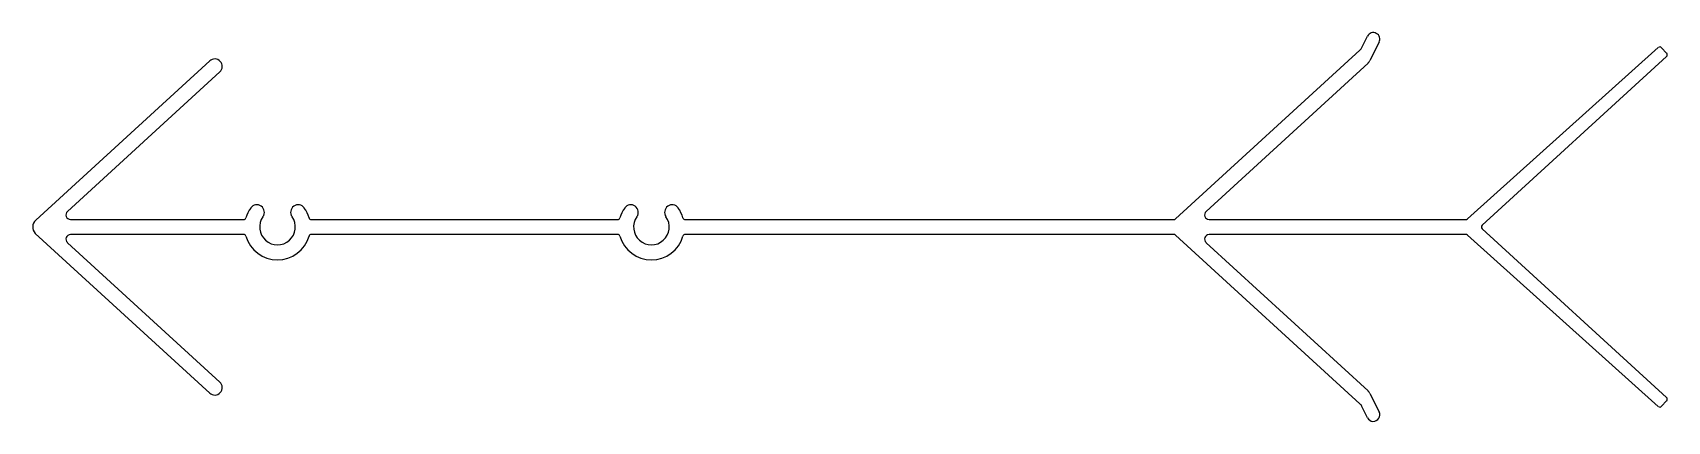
# Model space of a CAD drawing. Extents: x -80 to 95, y 0 to 42.
import ezdxf

# ---------------------------------------------------------------- set-up
doc = ezdxf.new("R2010")
doc.units = 0
doc.layers.add('1', color=4, linetype='CONTINUOUS')

msp = doc.modelspace()

# ---------------------------------------------------------------- linework, layer by layer
at = {"layer": '1', "color": 7}
for p, q in [((62.03, 39.97), (62.62, 41.19)), ((63.86, 40.54), (62.89, 38.58)), ((-79.37, 21.56), (-60.82, 38.55)), ((42.17, 21.69), (61.82, 39.69)), ((73.28, 21.69), (93.63, 39.98)), ((94.51, 39.01), (74.86, 21.01)), ((93.98, 39.96), (94.52, 39.37)), ((-59.74, 37.37), (-75.98, 22.49)), ((62.68, 38.31), (45.41, 22.49)), ((-75.66, 21.62), (-57.19, 21.62)), ((-49.99, 21.62), (-17.32, 21.62)), ((-10.12, 21.62), (41.99, 21.62)), ((45.73, 21.62), (73.1, 21.62)), ((-60.82, 3.1), (-79.43, 20.14)), ((-57.19, 20.02), (-75.66, 20.02)), ((-17.32, 20.02), (-49.99, 20.02)), ((41.99, 20.02), (-10.12, 20.02)), ((61.82, 1.95), (42.17, 19.96)), ((73.1, 20.02), (45.73, 20.02)), ((93.63, 1.67), (73.28, 19.96)), ((74.86, 20.64), (94.51, 2.63)), ((-75.98, 19.15), (-59.74, 4.28)), ((45.41, 19.15), (62.68, 3.34)), ((62.89, 3.06), (63.86, 1.1)), ((94.52, 2.28), (93.98, 1.69)), ((62.62, 0.46), (62.03, 1.68))]:
    msp.add_line(p, q, dxfattribs=at)
for centre, radius, start, end in [((63.24, 40.87), 0.7, 332.5, 152.5), ((-60.28, 37.96), 0.8, 312.5, 132.5), ((61.14, 40.43), 1, 312.5, 332.5), ((62, 39.05), 1, 312.5, 332.5), ((93.8, 39.79), 0.25, 42.5, 131.9268), ((94.34, 39.2), 0.25, 312.5, 42.5), ((-53.59, 20.82), 3.5, 144.5691, 163.7398), ((-55.79, 22.39), 0.8, 324.5691, 144.5691), ((-51.39, 22.39), 0.8, 35.4309, 215.4309), ((-53.59, 20.82), 3.5, 16.2602, 35.4309), ((-13.72, 20.82), 3.5, 144.5691, 163.7398), ((-15.92, 22.39), 0.8, 324.5691, 144.5691), ((-11.52, 22.39), 0.8, 35.4309, 215.4309), ((-13.72, 20.82), 3.5, 16.2602, 35.4309), ((-78.68, 20.82), 1.01, 132.6545, 222.1271), ((-75.64, 22.12), 0.5, 132.5, 267.5), ((-57.19, 21.87), 0.25, 270, 343.7398), ((-53.59, 20.82), 1.9, 144.5691, 35.4309), ((-49.99, 21.87), 0.25, 196.2602, 270), ((-17.32, 21.87), 0.25, 270, 343.7398), ((-13.72, 20.82), 1.9, 144.5691, 35.4309), ((-10.12, 21.87), 0.25, 196.2602, 270), ((42, 21.87), 0.25, 267.5, 312.5), ((45.75, 22.12), 0.5, 132.5, 267.5), ((73.11, 21.87), 0.25, 267.5, 311.9268), ((75.02, 20.82), 0.25, 132.5, 227.5), ((-75.64, 19.52), 0.5, 92.5, 227.5), ((-57.19, 19.77), 0.25, 16.2602, 90), ((-53.59, 20.82), 3.5, 196.2602, 343.7398), ((-49.99, 19.77), 0.25, 90, 163.7398), ((-17.32, 19.77), 0.25, 16.2602, 90), ((-13.72, 20.82), 3.5, 196.2602, 343.7398), ((-10.12, 19.77), 0.25, 90, 163.7398), ((42, 19.77), 0.25, 47.5, 92.5), ((45.75, 19.52), 0.5, 92.5, 227.5), ((73.11, 19.77), 0.25, 48.0732, 92.5), ((-60.28, 3.69), 0.8, 227.5, 47.5), ((61.14, 1.22), 1, 27.5, 47.5), ((62, 2.6), 1, 27.5, 47.5), ((94.34, 2.45), 0.25, 317.5, 47.5), ((63.24, 0.78), 0.7, 207.5, 27.5), ((93.8, 1.86), 0.25, 228.0732, 317.5)]:
    msp.add_arc(centre, radius, start, end, dxfattribs=at)

doc.saveas('drawing.dxf')
